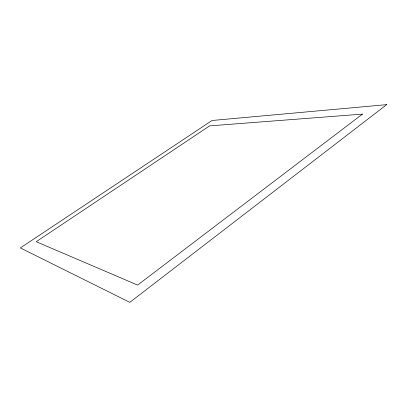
<?xml version="1.0" encoding="UTF-8"?>
<svg xmlns="http://www.w3.org/2000/svg" width="407" height="407" viewBox="0 0 407 407"><rect width="100%" height="100%" fill="white"/><g stroke="black" fill="none" stroke-linecap="round" stroke-linejoin="round"><path stroke-width="0.61" d="M386.65 104.655L129.808 302.345L20.35 247.929L212.057 120.487L386.65 104.655M362.464 114.113L137.617 285.078L36.233 241.717L209.62 125.88L362.464 114.113"/></g></svg>
